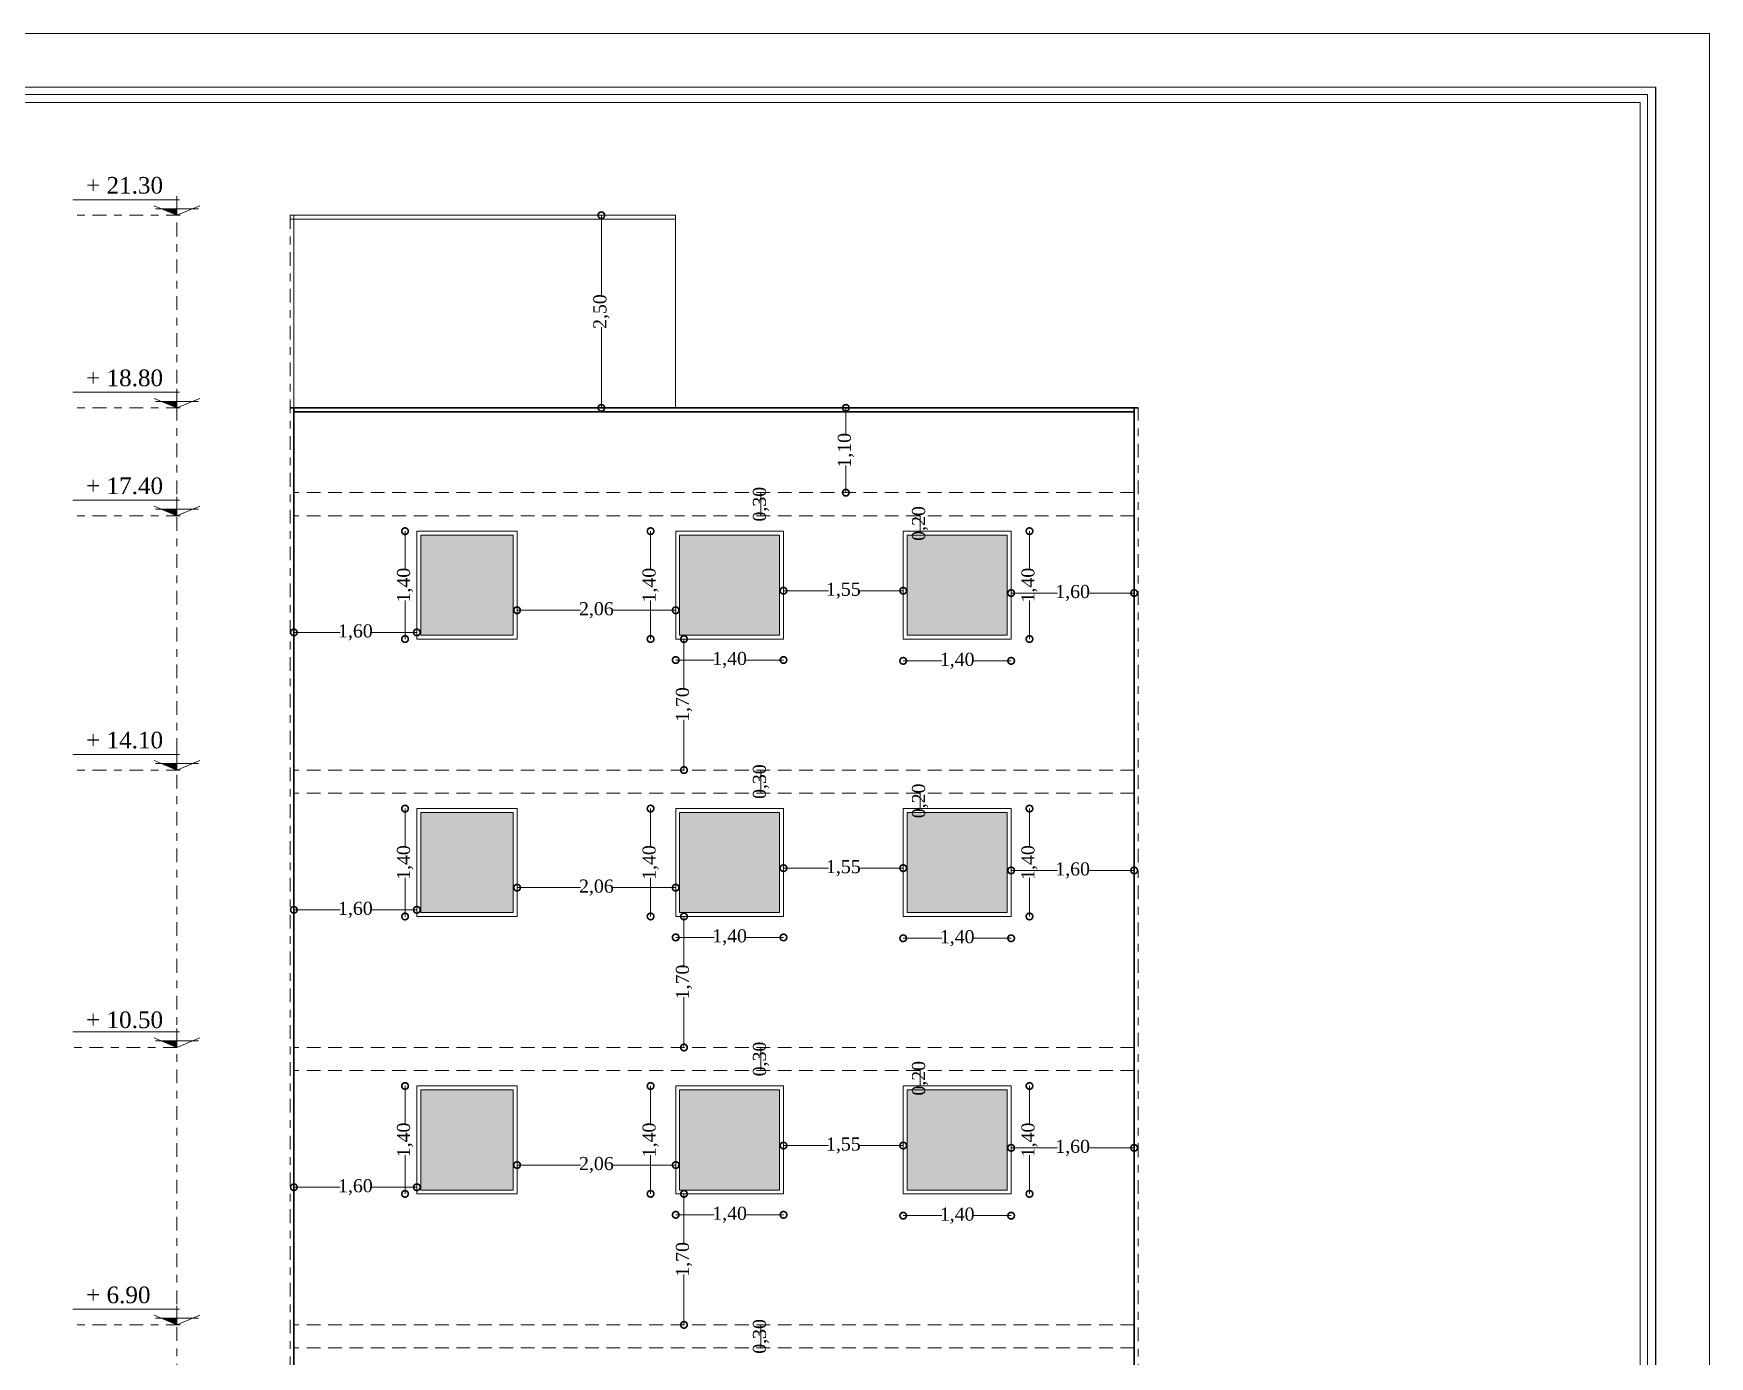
# Model space of a CAD drawing. Header units: metres. Extents: x 236 to 355, y 67 to 475.
# Drawn here: x 298.15 to 319.89, y 239.25 to 256.42 of the extents above; entities that cross this region are included whole.
import ezdxf

# ---------------------------------------------------------------- set-up
doc = ezdxf.new("R2010")
doc.units = ezdxf.units.M
doc.header["$LTSCALE"] = 0.007
doc.header["$MEASUREMENT"] = 0
doc.header["$PDMODE"] = 3
doc.linetypes.add('DASHDOTX2', pattern=[50.8, 25.4, -12.7, 0, -12.7])
doc.linetypes.add('DASHEDX2', pattern=[38.1, 25.4, -12.7])
doc.layers.add('6', color=6, linetype='Continuous')
doc.layers.add('DIM1', color=40, linetype='Continuous')
for name, color, linetype, lineweight in [('decoration', 251, 'Continuous', 18), ('dim', 220, 'Continuous', 5), ('point line', 22, 'DASHDOTX2', 18), ('stair', 20, 'Continuous', 15), ('walll', 7, 'Continuous', 30)]:
    doc.layers.add(name, color=color, linetype=linetype, lineweight=lineweight)
doc.styles.get("Standard").update_dxf_attribs({"font": 'dutch.ttf'})
doc.dimstyles.new('1', dxfattribs={"dimtxt": 0.17, "dimasz": 0.17, "dimexe": 0.1, "dimexo": 0.1, "dimgap": 0, "dimtad": 0, "dimzin": 1, "dimtxsty": 'Standard', "dimblk": 'DOTSMALL', "dimcen": 0.17, "dimse1": 1, "dimse2": 1, "dimclrd": 6, "dimclre": 1, "dimclrt": 7, "dimadec": 0, "dimazin": 0, "dimtfac": 1, "dimtix": 1, "dimtmove": 0, "dimatfit": 3, "dimldrblk": 'DOTSMALL', "dimfxl": 1, "dimlwd": 5, "dimarcsym": 0})

# ---------------------------------------------------------------- blocks, each defined once
blk = doc.blocks.new('*D230')
at = {"layer": 'Defpoints', "color": 0, "transparency": 16777216}
for p in [(307.845, 239.657), (307.583, 239.357), (307.845, 239.357)]:
    blk.add_point(p, dxfattribs=at)
at = {"layer": 'dim', "color": 6, "lineweight": 5, "transparency": 16777216}
blk.add_line((307.583, 239.657), (307.583, 239.357), dxfattribs=at)
at = {"layer": 'dim', "color": 7, "transparency": 16777216, "insert": (307.583, 239.507), "char_height": 0.17, "attachment_point": 5, "rotation": 90}
blk.add_mtext('0,30', dxfattribs=at)
blk = doc.blocks.new('_DotSmall')
at = {"color": 0, "linetype": 'ByBlock', "const_width": 0.5}
blk.add_lwpolyline([(-0.0625, 0, 1), (0.0625, 0, 1)], format="xyb", close=True, dxfattribs=at)
blk = doc.blocks.new('*D194')
at = {"layer": 'Defpoints', "color": 0, "transparency": 16777216}
for p in [(307.845, 243.257), (307.583, 242.957), (307.845, 242.957)]:
    blk.add_point(p, dxfattribs=at)
at = {"layer": 'dim', "color": 6, "lineweight": 5, "transparency": 16777216}
blk.add_line((307.583, 243.257), (307.583, 242.957), dxfattribs=at)
at = {"layer": 'dim', "color": 7, "transparency": 16777216, "insert": (307.583, 243.107), "char_height": 0.17, "attachment_point": 5, "rotation": 90}
blk.add_mtext('0,30', dxfattribs=at)
blk = doc.blocks.new('*D195')
at = {"layer": 'Defpoints', "color": 0, "transparency": 16777216}
for p in [(309.428, 242.957), (309.647, 242.957), (309.428, 242.757)]:
    blk.add_point(p, dxfattribs=at)
at = {"layer": 'dim', "color": 6, "lineweight": 5, "transparency": 16777216}
blk.add_line((309.647, 242.757), (309.647, 242.957), dxfattribs=at)
at = {"layer": 'dim', "color": 7, "transparency": 16777216, "insert": (309.647, 242.857), "char_height": 0.17, "attachment_point": 5, "rotation": 90}
blk.add_mtext('0,20', dxfattribs=at)
blk = doc.blocks.new('*D196')
at = {"layer": 'Defpoints', "color": 0, "transparency": 16777216}
for p in [(306.477, 241.357), (307.875, 241.357), (306.477, 241.085)]:
    blk.add_point(p, dxfattribs=at)
at = {"layer": 'dim', "color": 6, "lineweight": 5, "transparency": 16777216}
for p, q in [((306.477, 241.085), (306.978, 241.085)), ((307.875, 241.085), (307.374, 241.085))]:
    blk.add_line(p, q, dxfattribs=at)
at = {"layer": 'dim', "color": 6, "lineweight": 5, "transparency": 16777216, "xscale": 0.17, "yscale": 0.17, "zscale": 0.17, "rotation": 180}
blk.add_blockref('_DotSmall', (306.477, 241.085), dxfattribs=at)
at = {"layer": 'dim', "color": 6, "lineweight": 5, "transparency": 16777216, "xscale": 0.17, "yscale": 0.17, "zscale": 0.17}
blk.add_blockref('_DotSmall', (307.875, 241.085), dxfattribs=at)
at = {"layer": 'dim', "color": 7, "transparency": 16777216, "insert": (307.176, 241.085), "char_height": 0.17, "attachment_point": 5}
blk.add_mtext('1,40', dxfattribs=at)
blk = doc.blocks.new('*D197')
at = {"layer": 'Defpoints', "color": 0, "transparency": 16777216}
for p in [(309.428, 241.357), (310.828, 241.357), (310.828, 241.074)]:
    blk.add_point(p, dxfattribs=at)
at = {"layer": 'dim', "color": 6, "lineweight": 5, "transparency": 16777216}
for p, q in [((309.428, 241.074), (309.93, 241.074)), ((310.828, 241.074), (310.327, 241.074))]:
    blk.add_line(p, q, dxfattribs=at)
at = {"layer": 'dim', "color": 6, "lineweight": 5, "transparency": 16777216, "xscale": 0.17, "yscale": 0.17, "zscale": 0.17, "rotation": 180}
blk.add_blockref('_DotSmall', (309.428, 241.074), dxfattribs=at)
at = {"layer": 'dim', "color": 6, "lineweight": 5, "transparency": 16777216, "xscale": 0.17, "yscale": 0.17, "zscale": 0.17}
blk.add_blockref('_DotSmall', (310.828, 241.074), dxfattribs=at)
at = {"layer": 'dim', "color": 7, "transparency": 16777216, "insert": (310.128, 241.074), "char_height": 0.17, "attachment_point": 5}
blk.add_mtext('1,40', dxfattribs=at)
blk = doc.blocks.new('*D198')
at = {"layer": 'Defpoints', "color": 0, "transparency": 16777216}
for p in [(304.419, 241.674), (306.477, 241.731), (306.477, 241.674)]:
    blk.add_point(p, dxfattribs=at)
at = {"layer": 'dim', "color": 6, "lineweight": 5, "transparency": 16777216}
for p, q in [((304.419, 241.731), (305.244, 241.731)), ((306.477, 241.731), (305.652, 241.731))]:
    blk.add_line(p, q, dxfattribs=at)
at = {"layer": 'dim', "color": 6, "lineweight": 5, "transparency": 16777216, "xscale": 0.17, "yscale": 0.17, "zscale": 0.17, "rotation": 180}
blk.add_blockref('_DotSmall', (304.419, 241.731), dxfattribs=at)
at = {"layer": 'dim', "color": 6, "lineweight": 5, "transparency": 16777216, "xscale": 0.17, "yscale": 0.17, "zscale": 0.17}
blk.add_blockref('_DotSmall', (306.477, 241.731), dxfattribs=at)
at = {"layer": 'dim', "color": 7, "transparency": 16777216, "insert": (305.448, 241.731), "char_height": 0.17, "attachment_point": 5}
blk.add_mtext('2,06', dxfattribs=at)
blk = doc.blocks.new('*D199')
at = {"layer": 'Defpoints', "color": 0, "transparency": 16777216}
for p in [(309.428, 241.984), (307.875, 241.904), (309.428, 241.904)]:
    blk.add_point(p, dxfattribs=at)
at = {"layer": 'dim', "color": 6, "lineweight": 5, "transparency": 16777216}
for p, q in [((307.875, 241.984), (308.457, 241.984)), ((309.428, 241.984), (308.847, 241.984))]:
    blk.add_line(p, q, dxfattribs=at)
at = {"layer": 'dim', "color": 6, "lineweight": 5, "transparency": 16777216, "xscale": 0.17, "yscale": 0.17, "zscale": 0.17, "rotation": 180}
blk.add_blockref('_DotSmall', (307.875, 241.984), dxfattribs=at)
at = {"layer": 'dim', "color": 6, "lineweight": 5, "transparency": 16777216, "xscale": 0.17, "yscale": 0.17, "zscale": 0.17}
blk.add_blockref('_DotSmall', (309.428, 241.984), dxfattribs=at)
at = {"layer": 'dim', "color": 7, "transparency": 16777216, "insert": (308.652, 241.984), "char_height": 0.17, "attachment_point": 5}
blk.add_mtext('1,55', dxfattribs=at)
blk = doc.blocks.new('*D200')
at = {"layer": 'Defpoints', "color": 0, "transparency": 16777216}
for p in [(310.828, 242.057), (312.424, 242.057), (312.424, 241.954)]:
    blk.add_point(p, dxfattribs=at)
at = {"layer": 'dim', "color": 6, "lineweight": 5, "transparency": 16777216}
for p, q in [((310.828, 241.954), (311.428, 241.954)), ((312.424, 241.954), (311.825, 241.954))]:
    blk.add_line(p, q, dxfattribs=at)
at = {"layer": 'dim', "color": 6, "lineweight": 5, "transparency": 16777216, "xscale": 0.17, "yscale": 0.17, "zscale": 0.17, "rotation": 180}
blk.add_blockref('_DotSmall', (310.828, 241.954), dxfattribs=at)
at = {"layer": 'dim', "color": 6, "lineweight": 5, "transparency": 16777216, "xscale": 0.17, "yscale": 0.17, "zscale": 0.17}
blk.add_blockref('_DotSmall', (312.424, 241.954), dxfattribs=at)
at = {"layer": 'dim', "color": 7, "transparency": 16777216, "insert": (311.626, 241.954), "char_height": 0.17, "attachment_point": 5}
blk.add_mtext('1,60', dxfattribs=at)
blk = doc.blocks.new('*D201')
at = {"layer": 'Defpoints', "color": 0, "transparency": 16777216}
for p in [(310.828, 242.757), (310.828, 241.357), (311.066, 241.357)]:
    blk.add_point(p, dxfattribs=at)
at = {"layer": 'dim', "color": 6, "lineweight": 5, "transparency": 16777216}
for p, q in [((311.066, 242.757), (311.066, 242.256)), ((311.066, 241.357), (311.066, 241.859))]:
    blk.add_line(p, q, dxfattribs=at)
at = {"layer": 'dim', "color": 6, "lineweight": 5, "transparency": 16777216, "xscale": 0.17, "yscale": 0.17, "zscale": 0.17}
for p, rotation in [((311.066, 242.757), 90), ((311.066, 241.357), 270)]:
    blk.add_blockref('_DotSmall', p, dxfattribs=dict(at, rotation=rotation))
at = {"layer": 'dim', "color": 7, "transparency": 16777216, "insert": (311.066, 242.057), "char_height": 0.17, "attachment_point": 5, "rotation": 90}
blk.add_mtext('1,40', dxfattribs=at)
blk = doc.blocks.new('*D202')
at = {"layer": 'Defpoints', "color": 0, "transparency": 16777216}
for p in [(306.477, 242.757), (306.151, 241.357), (306.477, 241.357)]:
    blk.add_point(p, dxfattribs=at)
at = {"layer": 'dim', "color": 6, "lineweight": 5, "transparency": 16777216}
for p, q in [((306.151, 242.757), (306.151, 242.256)), ((306.151, 241.357), (306.151, 241.859))]:
    blk.add_line(p, q, dxfattribs=at)
at = {"layer": 'dim', "color": 6, "lineweight": 5, "transparency": 16777216, "xscale": 0.17, "yscale": 0.17, "zscale": 0.17}
for p, rotation in [((306.151, 242.757), 90), ((306.151, 241.357), 270)]:
    blk.add_blockref('_DotSmall', p, dxfattribs=dict(at, rotation=rotation))
at = {"layer": 'dim', "color": 7, "transparency": 16777216, "insert": (306.151, 242.057), "char_height": 0.17, "attachment_point": 5, "rotation": 90}
blk.add_mtext('1,40', dxfattribs=at)
blk = doc.blocks.new('*D203')
at = {"layer": 'Defpoints', "color": 0, "transparency": 16777216}
for p in [(301.524, 241.443), (301.524, 241.349), (303.119, 241.349)]:
    blk.add_point(p, dxfattribs=at)
at = {"layer": 'dim', "color": 6, "lineweight": 5, "transparency": 16777216}
for p, q in [((301.524, 241.443), (302.123, 241.443)), ((303.119, 241.443), (302.52, 241.443))]:
    blk.add_line(p, q, dxfattribs=at)
at = {"layer": 'dim', "color": 6, "lineweight": 5, "transparency": 16777216, "xscale": 0.17, "yscale": 0.17, "zscale": 0.17, "rotation": 180}
blk.add_blockref('_DotSmall', (301.524, 241.443), dxfattribs=at)
at = {"layer": 'dim', "color": 6, "lineweight": 5, "transparency": 16777216, "xscale": 0.17, "yscale": 0.17, "zscale": 0.17}
blk.add_blockref('_DotSmall', (303.119, 241.443), dxfattribs=at)
at = {"layer": 'dim', "color": 7, "transparency": 16777216, "insert": (302.322, 241.443), "char_height": 0.17, "attachment_point": 5}
blk.add_mtext('1,60', dxfattribs=at)
blk = doc.blocks.new('*D204')
at = {"layer": 'Defpoints', "color": 0, "transparency": 16777216}
for p in [(303.119, 242.757), (302.966, 241.357), (303.119, 241.357)]:
    blk.add_point(p, dxfattribs=at)
at = {"layer": 'dim', "color": 6, "lineweight": 5, "transparency": 16777216}
for p, q in [((302.966, 242.757), (302.966, 242.256)), ((302.966, 241.357), (302.966, 241.859))]:
    blk.add_line(p, q, dxfattribs=at)
at = {"layer": 'dim', "color": 6, "lineweight": 5, "transparency": 16777216, "xscale": 0.17, "yscale": 0.17, "zscale": 0.17}
for p, rotation in [((302.966, 242.757), 90), ((302.966, 241.357), 270)]:
    blk.add_blockref('_DotSmall', p, dxfattribs=dict(at, rotation=rotation))
at = {"layer": 'dim', "color": 7, "transparency": 16777216, "insert": (302.966, 242.057), "char_height": 0.17, "attachment_point": 5, "rotation": 90}
blk.add_mtext('1,40', dxfattribs=at)
blk = doc.blocks.new('*D205')
at = {"layer": 'Defpoints', "color": 0, "transparency": 16777216}
for p in [(306.477, 241.357), (306.409, 239.657), (306.584, 239.657)]:
    blk.add_point(p, dxfattribs=at)
at = {"layer": 'dim', "color": 6, "lineweight": 5, "transparency": 16777216}
for p, q in [((306.584, 241.357), (306.584, 240.706)), ((306.584, 239.657), (306.584, 240.309))]:
    blk.add_line(p, q, dxfattribs=at)
at = {"layer": 'dim', "color": 6, "lineweight": 5, "transparency": 16777216, "xscale": 0.17, "yscale": 0.17, "zscale": 0.17}
for p, rotation in [((306.584, 241.357), 90), ((306.584, 239.657), 270)]:
    blk.add_blockref('_DotSmall', p, dxfattribs=dict(at, rotation=rotation))
at = {"layer": 'dim', "color": 7, "transparency": 16777216, "insert": (306.584, 240.507), "char_height": 0.17, "attachment_point": 5, "rotation": 90}
blk.add_mtext('1,70', dxfattribs=at)
blk = doc.blocks.new('*D206')
at = {"layer": 'Defpoints', "color": 0, "transparency": 16777216}
for p in [(307.845, 246.857), (307.583, 246.557), (307.845, 246.557)]:
    blk.add_point(p, dxfattribs=at)
at = {"layer": 'dim', "color": 6, "lineweight": 5, "transparency": 16777216}
blk.add_line((307.583, 246.857), (307.583, 246.557), dxfattribs=at)
at = {"layer": 'dim', "color": 7, "transparency": 16777216, "insert": (307.583, 246.707), "char_height": 0.17, "attachment_point": 5, "rotation": 90}
blk.add_mtext('0,30', dxfattribs=at)
blk = doc.blocks.new('*D207')
at = {"layer": 'Defpoints', "color": 0, "transparency": 16777216}
for p in [(309.428, 246.557), (309.647, 246.557), (309.428, 246.357)]:
    blk.add_point(p, dxfattribs=at)
at = {"layer": 'dim', "color": 6, "lineweight": 5, "transparency": 16777216}
blk.add_line((309.647, 246.357), (309.647, 246.557), dxfattribs=at)
at = {"layer": 'dim', "color": 7, "transparency": 16777216, "insert": (309.647, 246.457), "char_height": 0.17, "attachment_point": 5, "rotation": 90}
blk.add_mtext('0,20', dxfattribs=at)
blk = doc.blocks.new('*D208')
at = {"layer": 'Defpoints', "color": 0, "transparency": 16777216}
for p in [(306.477, 244.957), (307.875, 244.957), (306.477, 244.685)]:
    blk.add_point(p, dxfattribs=at)
at = {"layer": 'dim', "color": 6, "lineweight": 5, "transparency": 16777216}
for p, q in [((306.477, 244.685), (306.978, 244.685)), ((307.875, 244.685), (307.374, 244.685))]:
    blk.add_line(p, q, dxfattribs=at)
at = {"layer": 'dim', "color": 6, "lineweight": 5, "transparency": 16777216, "xscale": 0.17, "yscale": 0.17, "zscale": 0.17, "rotation": 180}
blk.add_blockref('_DotSmall', (306.477, 244.685), dxfattribs=at)
at = {"layer": 'dim', "color": 6, "lineweight": 5, "transparency": 16777216, "xscale": 0.17, "yscale": 0.17, "zscale": 0.17}
blk.add_blockref('_DotSmall', (307.875, 244.685), dxfattribs=at)
at = {"layer": 'dim', "color": 7, "transparency": 16777216, "insert": (307.176, 244.685), "char_height": 0.17, "attachment_point": 5}
blk.add_mtext('1,40', dxfattribs=at)
blk = doc.blocks.new('*D209')
at = {"layer": 'Defpoints', "color": 0, "transparency": 16777216}
for p in [(309.428, 244.957), (310.828, 244.957), (310.828, 244.674)]:
    blk.add_point(p, dxfattribs=at)
at = {"layer": 'dim', "color": 6, "lineweight": 5, "transparency": 16777216}
for p, q in [((309.428, 244.674), (309.93, 244.674)), ((310.828, 244.674), (310.327, 244.674))]:
    blk.add_line(p, q, dxfattribs=at)
at = {"layer": 'dim', "color": 6, "lineweight": 5, "transparency": 16777216, "xscale": 0.17, "yscale": 0.17, "zscale": 0.17, "rotation": 180}
blk.add_blockref('_DotSmall', (309.428, 244.674), dxfattribs=at)
at = {"layer": 'dim', "color": 6, "lineweight": 5, "transparency": 16777216, "xscale": 0.17, "yscale": 0.17, "zscale": 0.17}
blk.add_blockref('_DotSmall', (310.828, 244.674), dxfattribs=at)
at = {"layer": 'dim', "color": 7, "transparency": 16777216, "insert": (310.128, 244.674), "char_height": 0.17, "attachment_point": 5}
blk.add_mtext('1,40', dxfattribs=at)
blk = doc.blocks.new('*D210')
at = {"layer": 'Defpoints', "color": 0, "transparency": 16777216}
for p in [(304.419, 245.274), (306.477, 245.331), (306.477, 245.274)]:
    blk.add_point(p, dxfattribs=at)
at = {"layer": 'dim', "color": 6, "lineweight": 5, "transparency": 16777216}
for p, q in [((304.419, 245.331), (305.244, 245.331)), ((306.477, 245.331), (305.652, 245.331))]:
    blk.add_line(p, q, dxfattribs=at)
at = {"layer": 'dim', "color": 6, "lineweight": 5, "transparency": 16777216, "xscale": 0.17, "yscale": 0.17, "zscale": 0.17, "rotation": 180}
blk.add_blockref('_DotSmall', (304.419, 245.331), dxfattribs=at)
at = {"layer": 'dim', "color": 6, "lineweight": 5, "transparency": 16777216, "xscale": 0.17, "yscale": 0.17, "zscale": 0.17}
blk.add_blockref('_DotSmall', (306.477, 245.331), dxfattribs=at)
at = {"layer": 'dim', "color": 7, "transparency": 16777216, "insert": (305.448, 245.331), "char_height": 0.17, "attachment_point": 5}
blk.add_mtext('2,06', dxfattribs=at)
blk = doc.blocks.new('*D211')
at = {"layer": 'Defpoints', "color": 0, "transparency": 16777216}
for p in [(307.875, 245.504), (309.428, 245.584), (309.428, 245.504)]:
    blk.add_point(p, dxfattribs=at)
at = {"layer": 'dim', "color": 6, "lineweight": 5, "transparency": 16777216}
for p, q in [((307.875, 245.584), (308.457, 245.584)), ((309.428, 245.584), (308.847, 245.584))]:
    blk.add_line(p, q, dxfattribs=at)
at = {"layer": 'dim', "color": 6, "lineweight": 5, "transparency": 16777216, "xscale": 0.17, "yscale": 0.17, "zscale": 0.17, "rotation": 180}
blk.add_blockref('_DotSmall', (307.875, 245.584), dxfattribs=at)
at = {"layer": 'dim', "color": 6, "lineweight": 5, "transparency": 16777216, "xscale": 0.17, "yscale": 0.17, "zscale": 0.17}
blk.add_blockref('_DotSmall', (309.428, 245.584), dxfattribs=at)
at = {"layer": 'dim', "color": 7, "transparency": 16777216, "insert": (308.652, 245.584), "char_height": 0.17, "attachment_point": 5}
blk.add_mtext('1,55', dxfattribs=at)
blk = doc.blocks.new('*D212')
at = {"layer": 'Defpoints', "color": 0, "transparency": 16777216}
for p in [(310.828, 245.657), (312.424, 245.657), (312.424, 245.554)]:
    blk.add_point(p, dxfattribs=at)
at = {"layer": 'dim', "color": 6, "lineweight": 5, "transparency": 16777216}
for p, q in [((310.828, 245.554), (311.428, 245.554)), ((312.424, 245.554), (311.825, 245.554))]:
    blk.add_line(p, q, dxfattribs=at)
at = {"layer": 'dim', "color": 6, "lineweight": 5, "transparency": 16777216, "xscale": 0.17, "yscale": 0.17, "zscale": 0.17, "rotation": 180}
blk.add_blockref('_DotSmall', (310.828, 245.554), dxfattribs=at)
at = {"layer": 'dim', "color": 6, "lineweight": 5, "transparency": 16777216, "xscale": 0.17, "yscale": 0.17, "zscale": 0.17}
blk.add_blockref('_DotSmall', (312.424, 245.554), dxfattribs=at)
at = {"layer": 'dim', "color": 7, "transparency": 16777216, "insert": (311.626, 245.554), "char_height": 0.17, "attachment_point": 5}
blk.add_mtext('1,60', dxfattribs=at)
blk = doc.blocks.new('*D213')
at = {"layer": 'Defpoints', "color": 0, "transparency": 16777216}
for p in [(310.828, 246.357), (310.828, 244.957), (311.066, 244.957)]:
    blk.add_point(p, dxfattribs=at)
at = {"layer": 'dim', "color": 6, "lineweight": 5, "transparency": 16777216}
for p, q in [((311.066, 246.357), (311.066, 245.856)), ((311.066, 244.957), (311.066, 245.459))]:
    blk.add_line(p, q, dxfattribs=at)
at = {"layer": 'dim', "color": 6, "lineweight": 5, "transparency": 16777216, "xscale": 0.17, "yscale": 0.17, "zscale": 0.17}
for p, rotation in [((311.066, 246.357), 90), ((311.066, 244.957), 270)]:
    blk.add_blockref('_DotSmall', p, dxfattribs=dict(at, rotation=rotation))
at = {"layer": 'dim', "color": 7, "transparency": 16777216, "insert": (311.066, 245.657), "char_height": 0.17, "attachment_point": 5, "rotation": 90}
blk.add_mtext('1,40', dxfattribs=at)
blk = doc.blocks.new('*D214')
at = {"layer": 'Defpoints', "color": 0, "transparency": 16777216}
for p in [(306.477, 246.357), (306.151, 244.957), (306.477, 244.957)]:
    blk.add_point(p, dxfattribs=at)
at = {"layer": 'dim', "color": 6, "lineweight": 5, "transparency": 16777216}
for p, q in [((306.151, 246.357), (306.151, 245.856)), ((306.151, 244.957), (306.151, 245.459))]:
    blk.add_line(p, q, dxfattribs=at)
at = {"layer": 'dim', "color": 6, "lineweight": 5, "transparency": 16777216, "xscale": 0.17, "yscale": 0.17, "zscale": 0.17}
for p, rotation in [((306.151, 246.357), 90), ((306.151, 244.957), 270)]:
    blk.add_blockref('_DotSmall', p, dxfattribs=dict(at, rotation=rotation))
at = {"layer": 'dim', "color": 7, "transparency": 16777216, "insert": (306.151, 245.657), "char_height": 0.17, "attachment_point": 5, "rotation": 90}
blk.add_mtext('1,40', dxfattribs=at)
blk = doc.blocks.new('*D215')
at = {"layer": 'Defpoints', "color": 0, "transparency": 16777216}
for p in [(301.524, 245.043), (301.524, 244.949), (303.119, 244.949)]:
    blk.add_point(p, dxfattribs=at)
at = {"layer": 'dim', "color": 6, "lineweight": 5, "transparency": 16777216}
for p, q in [((301.524, 245.043), (302.123, 245.043)), ((303.119, 245.043), (302.52, 245.043))]:
    blk.add_line(p, q, dxfattribs=at)
at = {"layer": 'dim', "color": 6, "lineweight": 5, "transparency": 16777216, "xscale": 0.17, "yscale": 0.17, "zscale": 0.17, "rotation": 180}
blk.add_blockref('_DotSmall', (301.524, 245.043), dxfattribs=at)
at = {"layer": 'dim', "color": 6, "lineweight": 5, "transparency": 16777216, "xscale": 0.17, "yscale": 0.17, "zscale": 0.17}
blk.add_blockref('_DotSmall', (303.119, 245.043), dxfattribs=at)
at = {"layer": 'dim', "color": 7, "transparency": 16777216, "insert": (302.322, 245.043), "char_height": 0.17, "attachment_point": 5}
blk.add_mtext('1,60', dxfattribs=at)
blk = doc.blocks.new('*D216')
at = {"layer": 'Defpoints', "color": 0, "transparency": 16777216}
for p in [(303.119, 246.357), (302.966, 244.957), (303.119, 244.957)]:
    blk.add_point(p, dxfattribs=at)
at = {"layer": 'dim', "color": 6, "lineweight": 5, "transparency": 16777216}
for p, q in [((302.966, 246.357), (302.966, 245.856)), ((302.966, 244.957), (302.966, 245.459))]:
    blk.add_line(p, q, dxfattribs=at)
at = {"layer": 'dim', "color": 6, "lineweight": 5, "transparency": 16777216, "xscale": 0.17, "yscale": 0.17, "zscale": 0.17}
for p, rotation in [((302.966, 246.357), 90), ((302.966, 244.957), 270)]:
    blk.add_blockref('_DotSmall', p, dxfattribs=dict(at, rotation=rotation))
at = {"layer": 'dim', "color": 7, "transparency": 16777216, "insert": (302.966, 245.657), "char_height": 0.17, "attachment_point": 5, "rotation": 90}
blk.add_mtext('1,40', dxfattribs=at)
blk = doc.blocks.new('*D217')
at = {"layer": 'Defpoints', "color": 0, "transparency": 16777216}
for p in [(306.477, 244.957), (306.409, 243.257), (306.584, 243.257)]:
    blk.add_point(p, dxfattribs=at)
at = {"layer": 'dim', "color": 6, "lineweight": 5, "transparency": 16777216}
for p, q in [((306.584, 244.957), (306.584, 244.306)), ((306.584, 243.257), (306.584, 243.909))]:
    blk.add_line(p, q, dxfattribs=at)
at = {"layer": 'dim', "color": 6, "lineweight": 5, "transparency": 16777216, "xscale": 0.17, "yscale": 0.17, "zscale": 0.17}
for p, rotation in [((306.584, 244.957), 90), ((306.584, 243.257), 270)]:
    blk.add_blockref('_DotSmall', p, dxfattribs=dict(at, rotation=rotation))
at = {"layer": 'dim', "color": 7, "transparency": 16777216, "insert": (306.584, 244.107), "char_height": 0.17, "attachment_point": 5, "rotation": 90}
blk.add_mtext('1,70', dxfattribs=at)
blk = doc.blocks.new('*D218')
at = {"layer": 'Defpoints', "color": 0, "transparency": 16777216}
for p in [(307.845, 250.457), (307.583, 250.157), (307.845, 250.157)]:
    blk.add_point(p, dxfattribs=at)
at = {"layer": 'dim', "color": 6, "lineweight": 5, "transparency": 16777216}
blk.add_line((307.583, 250.457), (307.583, 250.157), dxfattribs=at)
at = {"layer": 'dim', "color": 7, "transparency": 16777216, "insert": (307.583, 250.307), "char_height": 0.17, "attachment_point": 5, "rotation": 90}
blk.add_mtext('0,30', dxfattribs=at)
blk = doc.blocks.new('*D219')
at = {"layer": 'Defpoints', "color": 0, "transparency": 16777216}
for p in [(309.428, 250.157), (309.647, 250.157), (309.428, 249.957)]:
    blk.add_point(p, dxfattribs=at)
at = {"layer": 'dim', "color": 6, "lineweight": 5, "transparency": 16777216}
blk.add_line((309.647, 249.957), (309.647, 250.157), dxfattribs=at)
at = {"layer": 'dim', "color": 7, "transparency": 16777216, "insert": (309.647, 250.057), "char_height": 0.17, "attachment_point": 5, "rotation": 90}
blk.add_mtext('0,20', dxfattribs=at)
blk = doc.blocks.new('*D220')
at = {"layer": 'Defpoints', "color": 0, "transparency": 16777216}
for p in [(306.477, 248.557), (307.875, 248.557), (306.477, 248.285)]:
    blk.add_point(p, dxfattribs=at)
at = {"layer": 'dim', "color": 6, "lineweight": 5, "transparency": 16777216}
for p, q in [((306.477, 248.285), (306.978, 248.285)), ((307.875, 248.285), (307.374, 248.285))]:
    blk.add_line(p, q, dxfattribs=at)
at = {"layer": 'dim', "color": 6, "lineweight": 5, "transparency": 16777216, "xscale": 0.17, "yscale": 0.17, "zscale": 0.17, "rotation": 180}
blk.add_blockref('_DotSmall', (306.477, 248.285), dxfattribs=at)
at = {"layer": 'dim', "color": 6, "lineweight": 5, "transparency": 16777216, "xscale": 0.17, "yscale": 0.17, "zscale": 0.17}
blk.add_blockref('_DotSmall', (307.875, 248.285), dxfattribs=at)
at = {"layer": 'dim', "color": 7, "transparency": 16777216, "insert": (307.176, 248.285), "char_height": 0.17, "attachment_point": 5}
blk.add_mtext('1,40', dxfattribs=at)
blk = doc.blocks.new('*D221')
at = {"layer": 'Defpoints', "color": 0, "transparency": 16777216}
for p in [(309.428, 248.557), (310.828, 248.557), (310.828, 248.274)]:
    blk.add_point(p, dxfattribs=at)
at = {"layer": 'dim', "color": 6, "lineweight": 5, "transparency": 16777216}
for p, q in [((309.428, 248.274), (309.93, 248.274)), ((310.828, 248.274), (310.327, 248.274))]:
    blk.add_line(p, q, dxfattribs=at)
at = {"layer": 'dim', "color": 6, "lineweight": 5, "transparency": 16777216, "xscale": 0.17, "yscale": 0.17, "zscale": 0.17, "rotation": 180}
blk.add_blockref('_DotSmall', (309.428, 248.274), dxfattribs=at)
at = {"layer": 'dim', "color": 6, "lineweight": 5, "transparency": 16777216, "xscale": 0.17, "yscale": 0.17, "zscale": 0.17}
blk.add_blockref('_DotSmall', (310.828, 248.274), dxfattribs=at)
at = {"layer": 'dim', "color": 7, "transparency": 16777216, "insert": (310.128, 248.274), "char_height": 0.17, "attachment_point": 5}
blk.add_mtext('1,40', dxfattribs=at)
blk = doc.blocks.new('*D222')
at = {"layer": 'Defpoints', "color": 0, "transparency": 16777216}
for p in [(306.477, 248.931), (304.419, 248.874), (306.477, 248.874)]:
    blk.add_point(p, dxfattribs=at)
at = {"layer": 'dim', "color": 6, "lineweight": 5, "transparency": 16777216}
for p, q in [((304.419, 248.931), (305.244, 248.931)), ((306.477, 248.931), (305.652, 248.931))]:
    blk.add_line(p, q, dxfattribs=at)
at = {"layer": 'dim', "color": 6, "lineweight": 5, "transparency": 16777216, "xscale": 0.17, "yscale": 0.17, "zscale": 0.17, "rotation": 180}
blk.add_blockref('_DotSmall', (304.419, 248.931), dxfattribs=at)
at = {"layer": 'dim', "color": 6, "lineweight": 5, "transparency": 16777216, "xscale": 0.17, "yscale": 0.17, "zscale": 0.17}
blk.add_blockref('_DotSmall', (306.477, 248.931), dxfattribs=at)
at = {"layer": 'dim', "color": 7, "transparency": 16777216, "insert": (305.448, 248.931), "char_height": 0.17, "attachment_point": 5}
blk.add_mtext('2,06', dxfattribs=at)
blk = doc.blocks.new('*D223')
at = {"layer": 'Defpoints', "color": 0, "transparency": 16777216}
for p in [(309.428, 249.184), (307.875, 249.104), (309.428, 249.104)]:
    blk.add_point(p, dxfattribs=at)
at = {"layer": 'dim', "color": 6, "lineweight": 5, "transparency": 16777216}
for p, q in [((307.875, 249.184), (308.457, 249.184)), ((309.428, 249.184), (308.847, 249.184))]:
    blk.add_line(p, q, dxfattribs=at)
at = {"layer": 'dim', "color": 6, "lineweight": 5, "transparency": 16777216, "xscale": 0.17, "yscale": 0.17, "zscale": 0.17, "rotation": 180}
blk.add_blockref('_DotSmall', (307.875, 249.184), dxfattribs=at)
at = {"layer": 'dim', "color": 6, "lineweight": 5, "transparency": 16777216, "xscale": 0.17, "yscale": 0.17, "zscale": 0.17}
blk.add_blockref('_DotSmall', (309.428, 249.184), dxfattribs=at)
at = {"layer": 'dim', "color": 7, "transparency": 16777216, "insert": (308.652, 249.184), "char_height": 0.17, "attachment_point": 5}
blk.add_mtext('1,55', dxfattribs=at)
blk = doc.blocks.new('*D224')
at = {"layer": 'Defpoints', "color": 0, "transparency": 16777216}
for p in [(310.828, 249.257), (312.424, 249.257), (312.424, 249.154)]:
    blk.add_point(p, dxfattribs=at)
at = {"layer": 'dim', "color": 6, "lineweight": 5, "transparency": 16777216}
for p, q in [((310.828, 249.154), (311.428, 249.154)), ((312.424, 249.154), (311.825, 249.154))]:
    blk.add_line(p, q, dxfattribs=at)
at = {"layer": 'dim', "color": 6, "lineweight": 5, "transparency": 16777216, "xscale": 0.17, "yscale": 0.17, "zscale": 0.17, "rotation": 180}
blk.add_blockref('_DotSmall', (310.828, 249.154), dxfattribs=at)
at = {"layer": 'dim', "color": 6, "lineweight": 5, "transparency": 16777216, "xscale": 0.17, "yscale": 0.17, "zscale": 0.17}
blk.add_blockref('_DotSmall', (312.424, 249.154), dxfattribs=at)
at = {"layer": 'dim', "color": 7, "transparency": 16777216, "insert": (311.626, 249.154), "char_height": 0.17, "attachment_point": 5}
blk.add_mtext('1,60', dxfattribs=at)
blk = doc.blocks.new('*D225')
at = {"layer": 'Defpoints', "color": 0, "transparency": 16777216}
for p in [(310.828, 249.957), (310.828, 248.557), (311.066, 248.557)]:
    blk.add_point(p, dxfattribs=at)
at = {"layer": 'dim', "color": 6, "lineweight": 5, "transparency": 16777216}
for p, q in [((311.066, 249.957), (311.066, 249.456)), ((311.066, 248.557), (311.066, 249.059))]:
    blk.add_line(p, q, dxfattribs=at)
at = {"layer": 'dim', "color": 6, "lineweight": 5, "transparency": 16777216, "xscale": 0.17, "yscale": 0.17, "zscale": 0.17}
for p, rotation in [((311.066, 249.957), 90), ((311.066, 248.557), 270)]:
    blk.add_blockref('_DotSmall', p, dxfattribs=dict(at, rotation=rotation))
at = {"layer": 'dim', "color": 7, "transparency": 16777216, "insert": (311.066, 249.257), "char_height": 0.17, "attachment_point": 5, "rotation": 90}
blk.add_mtext('1,40', dxfattribs=at)
blk = doc.blocks.new('*D226')
at = {"layer": 'Defpoints', "color": 0, "transparency": 16777216}
for p in [(306.477, 249.957), (306.151, 248.557), (306.477, 248.557)]:
    blk.add_point(p, dxfattribs=at)
at = {"layer": 'dim', "color": 6, "lineweight": 5, "transparency": 16777216}
for p, q in [((306.151, 249.957), (306.151, 249.456)), ((306.151, 248.557), (306.151, 249.059))]:
    blk.add_line(p, q, dxfattribs=at)
at = {"layer": 'dim', "color": 6, "lineweight": 5, "transparency": 16777216, "xscale": 0.17, "yscale": 0.17, "zscale": 0.17}
for p, rotation in [((306.151, 249.957), 90), ((306.151, 248.557), 270)]:
    blk.add_blockref('_DotSmall', p, dxfattribs=dict(at, rotation=rotation))
at = {"layer": 'dim', "color": 7, "transparency": 16777216, "insert": (306.151, 249.257), "char_height": 0.17, "attachment_point": 5, "rotation": 90}
blk.add_mtext('1,40', dxfattribs=at)
blk = doc.blocks.new('*D227')
at = {"layer": 'Defpoints', "color": 0, "transparency": 16777216}
for p in [(301.524, 248.643), (301.524, 248.549), (303.119, 248.549)]:
    blk.add_point(p, dxfattribs=at)
at = {"layer": 'dim', "color": 6, "lineweight": 5, "transparency": 16777216}
for p, q in [((301.524, 248.643), (302.123, 248.643)), ((303.119, 248.643), (302.52, 248.643))]:
    blk.add_line(p, q, dxfattribs=at)
at = {"layer": 'dim', "color": 6, "lineweight": 5, "transparency": 16777216, "xscale": 0.17, "yscale": 0.17, "zscale": 0.17, "rotation": 180}
blk.add_blockref('_DotSmall', (301.524, 248.643), dxfattribs=at)
at = {"layer": 'dim', "color": 6, "lineweight": 5, "transparency": 16777216, "xscale": 0.17, "yscale": 0.17, "zscale": 0.17}
blk.add_blockref('_DotSmall', (303.119, 248.643), dxfattribs=at)
at = {"layer": 'dim', "color": 7, "transparency": 16777216, "insert": (302.322, 248.643), "char_height": 0.17, "attachment_point": 5}
blk.add_mtext('1,60', dxfattribs=at)
blk = doc.blocks.new('*D228')
at = {"layer": 'Defpoints', "color": 0, "transparency": 16777216}
for p in [(303.119, 249.957), (302.966, 248.557), (303.119, 248.557)]:
    blk.add_point(p, dxfattribs=at)
at = {"layer": 'dim', "color": 6, "lineweight": 5, "transparency": 16777216}
for p, q in [((302.966, 249.957), (302.966, 249.456)), ((302.966, 248.557), (302.966, 249.059))]:
    blk.add_line(p, q, dxfattribs=at)
at = {"layer": 'dim', "color": 6, "lineweight": 5, "transparency": 16777216, "xscale": 0.17, "yscale": 0.17, "zscale": 0.17}
for p, rotation in [((302.966, 249.957), 90), ((302.966, 248.557), 270)]:
    blk.add_blockref('_DotSmall', p, dxfattribs=dict(at, rotation=rotation))
at = {"layer": 'dim', "color": 7, "transparency": 16777216, "insert": (302.966, 249.257), "char_height": 0.17, "attachment_point": 5, "rotation": 90}
blk.add_mtext('1,40', dxfattribs=at)
blk = doc.blocks.new('*D229')
at = {"layer": 'Defpoints', "color": 0, "transparency": 16777216}
for p in [(306.477, 248.557), (306.409, 246.857), (306.584, 246.857)]:
    blk.add_point(p, dxfattribs=at)
at = {"layer": 'dim', "color": 6, "lineweight": 5, "transparency": 16777216}
for p, q in [((306.584, 248.557), (306.584, 247.906)), ((306.584, 246.857), (306.584, 247.509))]:
    blk.add_line(p, q, dxfattribs=at)
at = {"layer": 'dim', "color": 6, "lineweight": 5, "transparency": 16777216, "xscale": 0.17, "yscale": 0.17, "zscale": 0.17}
for p, rotation in [((306.584, 248.557), 90), ((306.584, 246.857), 270)]:
    blk.add_blockref('_DotSmall', p, dxfattribs=dict(at, rotation=rotation))
at = {"layer": 'dim', "color": 7, "transparency": 16777216, "insert": (306.584, 247.707), "char_height": 0.17, "attachment_point": 5, "rotation": 90}
blk.add_mtext('1,70', dxfattribs=at)
blk = doc.blocks.new('*D231')
at = {"layer": 'Defpoints', "color": 0, "transparency": 16777216}
for p in [(308.684, 251.557), (308.684, 251.557), (308.684, 250.457)]:
    blk.add_point(p, dxfattribs=at)
at = {"layer": 'dim', "color": 6, "lineweight": 5, "transparency": 16777216}
for p, q in [((308.684, 251.557), (308.684, 251.206)), ((308.684, 250.457), (308.684, 250.809))]:
    blk.add_line(p, q, dxfattribs=at)
at = {"layer": 'dim', "color": 6, "lineweight": 5, "transparency": 16777216, "xscale": 0.17, "yscale": 0.17, "zscale": 0.17}
for p, rotation in [((308.684, 251.557), 90), ((308.684, 250.457), 270)]:
    blk.add_blockref('_DotSmall', p, dxfattribs=dict(at, rotation=rotation))
at = {"layer": 'dim', "color": 7, "transparency": 16777216, "insert": (308.684, 251.007), "char_height": 0.17, "attachment_point": 5, "rotation": 90}
blk.add_mtext('1,10', dxfattribs=at)
blk = doc.blocks.new('SECCODE')
at = {"linetype": 'Continuous'}
blk.add_hatch(color=0, dxfattribs=at).paths.add_polyline_path([(-0.204, 0.085), (0, 0), (0, 0.085)])
at = {"color": 0, "linetype": 'Continuous'}
for p, q in [((0, 0), (0, 0.246)), ((0.034, 0.202), (-1.349, 0.202)), ((0, 0), (-0.297, 0.124)), ((-0.278, 0.085), (0, 0.085)), ((0, 0), (0.297, 0.124)), ((0.278, 0.085), (0, 0.085))]:
    blk.add_line(p, q, dxfattribs=at)
blk = doc.blocks.new('*D275')
at = {"layer": 'Defpoints', "color": 0, "transparency": 16777216}
for p in [(305.662, 254.057), (305.513, 251.557), (305.662, 251.557)]:
    blk.add_point(p, dxfattribs=at)
at = {"layer": 'walll', "color": 6, "lineweight": 5, "transparency": 16777216}
for p, q in [((305.513, 254.057), (305.513, 253.012)), ((305.513, 251.557), (305.513, 252.603))]:
    blk.add_line(p, q, dxfattribs=at)
at = {"layer": 'walll', "color": 6, "lineweight": 5, "transparency": 16777216, "xscale": 0.17, "yscale": 0.17, "zscale": 0.17}
for p, rotation in [((305.513, 254.057), 90), ((305.513, 251.557), 270)]:
    blk.add_blockref('_DotSmall', p, dxfattribs=dict(at, rotation=rotation))
at = {"layer": 'walll', "color": 7, "transparency": 16777216, "insert": (305.513, 252.807), "char_height": 0.17, "attachment_point": 5, "rotation": 90}
blk.add_mtext('2,50', dxfattribs=at)

msp = doc.modelspace()

# ---------------------------------------------------------------- hatches: boundary and pattern name
at = {"layer": 'walll'}
h = msp.add_hatch(color=256, dxfattribs=at)
h.set_gradient(color1=(0, 0, 255), color2=(255, 255, 0), tint=1, name='CYLINDER')
h.paths.add_polyline_path([(304.369, 248.607), (304.369, 249.907), (303.169, 249.907), (303.169, 248.607)])
h = msp.add_hatch(color=256, dxfattribs=at)
h.set_gradient(color1=(0, 0, 255), color2=(255, 255, 0), tint=1, name='CYLINDER')
h.paths.add_polyline_path([(306.527, 248.607), (307.825, 248.607), (307.825, 249.907), (306.527, 249.907)])
h = msp.add_hatch(color=256, dxfattribs=at)
h.set_gradient(color1=(0, 0, 255), color2=(255, 255, 0), tint=1, name='CYLINDER')
h.paths.add_polyline_path([(310.778, 248.607), (310.778, 249.907), (309.478, 249.907), (309.478, 248.607)])
h = msp.add_hatch(color=256, dxfattribs=at)
h.set_gradient(color1=(0, 0, 255), color2=(255, 255, 0), tint=1, name='CYLINDER')
h.paths.add_polyline_path([(304.369, 245.007), (304.369, 246.307), (303.169, 246.307), (303.169, 245.007)])
h = msp.add_hatch(color=256, dxfattribs=at)
h.set_gradient(color1=(0, 0, 255), color2=(255, 255, 0), tint=1, name='CYLINDER')
h.paths.add_polyline_path([(306.527, 245.007), (307.825, 245.007), (307.825, 246.307), (306.527, 246.307)])
h = msp.add_hatch(color=256, dxfattribs=at)
h.set_gradient(color1=(0, 0, 255), color2=(255, 255, 0), tint=1, name='CYLINDER')
h.paths.add_polyline_path([(310.778, 245.007), (310.778, 246.307), (309.478, 246.307), (309.478, 245.007)])
h = msp.add_hatch(color=256, dxfattribs=at)
h.set_gradient(color1=(0, 0, 255), color2=(255, 255, 0), tint=1, name='CYLINDER')
h.paths.add_polyline_path([(304.369, 241.407), (304.369, 242.707), (303.169, 242.707), (303.169, 241.407)])
h = msp.add_hatch(color=256, dxfattribs=at)
h.set_gradient(color1=(0, 0, 255), color2=(255, 255, 0), tint=1, name='CYLINDER')
h.paths.add_polyline_path([(306.527, 241.407), (307.825, 241.407), (307.825, 242.707), (306.527, 242.707)])
h = msp.add_hatch(color=256, dxfattribs=at)
h.set_gradient(color1=(0, 0, 255), color2=(255, 255, 0), tint=1, name='CYLINDER')
h.paths.add_polyline_path([(310.778, 241.407), (310.778, 242.707), (309.478, 242.707), (309.478, 241.407)])

# ---------------------------------------------------------------- linework, layer by layer
at = {"layer": '6', "lineweight": 5}
for p, q in [((278.583, 255.72), (319.187, 255.72)), ((319.187, 227.416), (319.187, 255.72)), ((278.679, 255.623), (319.083, 255.623)), ((278.783, 255.52), (318.987, 255.52)), ((318.987, 227.616), (318.987, 255.52)), ((319.083, 227.519), (319.083, 255.623))]:
    msp.add_line(p, q, dxfattribs=at)
at = {"layer": 'decoration', "linetype": 'DASHEDX2'}
for p, q in [((312.424, 250.457), (301.524, 250.457)), ((312.424, 250.157), (301.524, 250.157)), ((312.424, 246.857), (301.524, 246.857)), ((312.424, 246.557), (301.524, 246.557)), ((312.424, 243.257), (301.524, 243.257)), ((312.424, 242.957), (301.524, 242.957)), ((312.424, 239.657), (301.524, 239.657)), ((312.424, 239.357), (301.524, 239.357))]:
    msp.add_line(p, q, dxfattribs=at)
at = {"layer": 'DIM1', "lineweight": 5}
for p, q in [((319.887, 256.416), (298.887, 256.416)), ((319.887, 226.716), (319.887, 256.416))]:
    msp.add_line(p, q, dxfattribs=at)
for points in [[(319.887, 256.416), (298.887, 256.416), (277.887, 256.416), (277.887, 226.716), (298.887, 226.716), (319.887, 226.716)], [(319.191, 255.72), (298.887, 255.72), (278.583, 255.72), (278.583, 227.411), (298.887, 227.411), (319.191, 227.411)]]:
    msp.add_lwpolyline(points, close=True, dxfattribs=at)
at = {"layer": 'point line'}
for p, q in [((300.047, 254.057), (298.698, 254.057)), ((300.007, 232.76), (300.007, 254.06)), ((300.047, 251.557), (298.698, 251.557)), ((300.047, 250.157), (298.698, 250.157)), ((300.047, 246.857), (298.698, 246.857)), ((300.007, 243.257), (298.658, 243.257)), ((300.047, 239.657), (298.698, 239.657))]:
    msp.add_line(p, q, dxfattribs=at)
at = {"layer": 'stair'}
for p, q in [((306.474, 254.057), (301.474, 254.057)), ((306.474, 254.007), (301.474, 254.007)), ((301.524, 251.557), (301.524, 254.057)), ((306.474, 254.057), (306.474, 251.557))]:
    msp.add_line(p, q, dxfattribs=at)
at = {"layer": 'stair', "linetype": 'DASHDOTX2'}
for p, q in [((301.474, 254.057), (301.474, 232.757)), ((312.474, 232.757), (312.474, 251.557))]:
    msp.add_line(p, q, dxfattribs=at)
at = {"layer": 'stair'}
for points in [[(304.419, 249.957), (303.119, 249.957), (303.119, 248.557), (304.419, 248.557)], [(304.369, 249.907), (303.169, 249.907), (303.169, 248.607), (304.369, 248.607)], [(307.875, 249.957), (306.477, 249.957), (306.477, 248.557), (307.875, 248.557)], [(307.825, 249.907), (306.527, 249.907), (306.527, 248.607), (307.825, 248.607)], [(310.828, 249.957), (309.428, 249.957), (309.428, 248.557), (310.828, 248.557)], [(310.778, 249.907), (309.478, 249.907), (309.478, 248.607), (310.778, 248.607)], [(304.419, 246.357), (303.119, 246.357), (303.119, 244.957), (304.419, 244.957)], [(307.875, 246.357), (306.477, 246.357), (306.477, 244.957), (307.875, 244.957)], [(310.828, 246.357), (309.428, 246.357), (309.428, 244.957), (310.828, 244.957)], [(304.369, 246.307), (303.169, 246.307), (303.169, 245.007), (304.369, 245.007)], [(307.825, 246.307), (306.527, 246.307), (306.527, 245.007), (307.825, 245.007)], [(310.778, 246.307), (309.478, 246.307), (309.478, 245.007), (310.778, 245.007)], [(304.419, 242.757), (303.119, 242.757), (303.119, 241.357), (304.419, 241.357)], [(304.369, 242.707), (303.169, 242.707), (303.169, 241.407), (304.369, 241.407)], [(307.875, 242.757), (306.477, 242.757), (306.477, 241.357), (307.875, 241.357)], [(307.825, 242.707), (306.527, 242.707), (306.527, 241.407), (307.825, 241.407)], [(310.828, 242.757), (309.428, 242.757), (309.428, 241.357), (310.828, 241.357)], [(310.778, 242.707), (309.478, 242.707), (309.478, 241.407), (310.778, 241.407)]]:
    msp.add_lwpolyline(points, close=True, dxfattribs=at)
at = {"layer": 'walll'}
for p, q in [((312.474, 251.557), (301.474, 251.557)), ((301.524, 232.757), (301.524, 251.557)), ((312.424, 232.757), (312.424, 251.557)), ((312.424, 251.507), (301.524, 251.507))]:
    msp.add_line(p, q, dxfattribs=at)

# ---------------------------------------------------------------- block references
at = {"layer": 'stair'}
for p in [(300.007, 254.057), (300.007, 251.557), (300.007, 250.157), (300.007, 246.857), (300.007, 243.257), (300.007, 239.657)]:
    msp.add_blockref('SECCODE', p, dxfattribs=at)

# ---------------------------------------------------------------- texts
at = {"layer": 'walll'}
for s, p in [('+ 21.30', (298.828, 254.338)), ('+ 18.80', (298.828, 251.838)), ('+ 17.40', (298.828, 250.438)), ('+ 14.10', (298.828, 247.138)), ('+ 10.50', (298.828, 243.508)), ('+ 6.90', (298.828, 239.938))]:
    msp.add_text(s, height=0.2159, dxfattribs=at).set_placement(p)

# ---------------------------------------------------------------- dimensions: what is measured, and where the dimension line sits
at = {"layer": 'dim'}
for base, p1, p2, picture, middle in [((308.684, 251.557), (308.684, 250.457), (308.684, 251.557), '*D231', (308.684, 251.007)), ((307.583, 250.157), (307.845, 250.457), (307.845, 250.157), '*D218', (307.583, 250.307)), ((309.647, 250.157), (309.428, 249.957), (309.428, 250.157), '*D219', (309.647, 250.057)), ((302.966, 248.557), (303.119, 249.957), (303.119, 248.557), '*D228', (302.966, 249.257)), ((306.151, 248.557), (306.477, 249.957), (306.477, 248.557), '*D226', (306.151, 249.257)), ((311.066, 248.557), (310.828, 249.957), (310.828, 248.557), '*D225', (311.066, 249.257)), ((306.584, 246.857), (306.477, 248.557), (306.409, 246.857), '*D229', (306.584, 247.707)), ((307.583, 246.557), (307.845, 246.857), (307.845, 246.557), '*D206', (307.583, 246.707)), ((309.647, 246.557), (309.428, 246.357), (309.428, 246.557), '*D207', (309.647, 246.457)), ((302.966, 244.957), (303.119, 246.357), (303.119, 244.957), '*D216', (302.966, 245.657)), ((306.151, 244.957), (306.477, 246.357), (306.477, 244.957), '*D214', (306.151, 245.657)), ((311.066, 244.957), (310.828, 246.357), (310.828, 244.957), '*D213', (311.066, 245.657)), ((306.584, 243.257), (306.477, 244.957), (306.409, 243.257), '*D217', (306.584, 244.107)), ((307.583, 242.957), (307.845, 243.257), (307.845, 242.957), '*D194', (307.583, 243.107)), ((309.647, 242.957), (309.428, 242.757), (309.428, 242.957), '*D195', (309.647, 242.857)), ((302.966, 241.357), (303.119, 242.757), (303.119, 241.357), '*D204', (302.966, 242.057)), ((306.151, 241.357), (306.477, 242.757), (306.477, 241.357), '*D202', (306.151, 242.057)), ((311.066, 241.357), (310.828, 242.757), (310.828, 241.357), '*D201', (311.066, 242.057)), ((306.584, 239.657), (306.477, 241.357), (306.409, 239.657), '*D205', (306.584, 240.507)), ((307.583, 239.357), (307.845, 239.657), (307.845, 239.357), '*D230', (307.583, 239.507))]:
    dim = msp.add_linear_dim(base=base, p1=p1, p2=p2, angle=90, dimstyle='1', dxfattribs=at)
    dim.commit()
    dim.dimension.update_dxf_attribs({"geometry": picture, "text_midpoint": middle})
for base, p1, p2, picture, middle in [((309.428, 249.184), (307.875, 249.104), (309.428, 249.104), '*D223', (308.652, 249.184)), ((312.424, 249.154), (310.828, 249.257), (312.424, 249.257), '*D224', (311.626, 249.154)), ((306.477, 248.931), (304.419, 248.874), (306.477, 248.874), '*D222', (305.448, 248.931)), ((301.5241, 248.6434), (303.1194, 248.5487), (301.5241, 248.5487), '*D227', (302.3218, 248.6434)), ((306.477, 248.285), (307.875, 248.557), (306.477, 248.557), '*D220', (307.176, 248.285)), ((310.828, 248.274), (309.428, 248.557), (310.828, 248.557), '*D221', (310.128, 248.274)), ((309.428, 245.584), (307.875, 245.504), (309.428, 245.504), '*D211', (308.652, 245.584)), ((312.424, 245.554), (310.828, 245.657), (312.424, 245.657), '*D212', (311.626, 245.554)), ((306.477, 245.331), (304.419, 245.274), (306.477, 245.274), '*D210', (305.448, 245.331)), ((301.5241, 245.0434), (303.1194, 244.9487), (301.5241, 244.9487), '*D215', (302.3218, 245.0434)), ((306.477, 244.685), (307.875, 244.957), (306.477, 244.957), '*D208', (307.176, 244.685)), ((310.828, 244.674), (309.428, 244.957), (310.828, 244.957), '*D209', (310.128, 244.674)), ((309.428, 241.984), (307.875, 241.904), (309.428, 241.904), '*D199', (308.652, 241.984)), ((312.424, 241.954), (310.828, 242.057), (312.424, 242.057), '*D200', (311.626, 241.954)), ((306.477, 241.731), (304.419, 241.674), (306.477, 241.674), '*D198', (305.448, 241.731)), ((301.5241, 241.4434), (303.1194, 241.3487), (301.5241, 241.3487), '*D203', (302.3218, 241.4434)), ((306.477, 241.085), (307.875, 241.357), (306.477, 241.357), '*D196', (307.176, 241.085)), ((310.828, 241.074), (309.428, 241.357), (310.828, 241.357), '*D197', (310.128, 241.074))]:
    dim = msp.add_linear_dim(base=base, p1=p1, p2=p2, dimstyle='1', dxfattribs=at)
    dim.commit()
    dim.dimension.update_dxf_attribs({"geometry": picture, "text_midpoint": middle})
at = {"layer": 'walll', "color": 5}
dim = msp.add_linear_dim(base=(305.513, 251.557), p1=(305.662, 254.057), p2=(305.662, 251.557), angle=90, dimstyle='1', dxfattribs=at)
dim.commit()
dim.dimension.update_dxf_attribs({"geometry": '*D275', "text_midpoint": (305.513, 252.807)})

doc.saveas('drawing.dxf')
